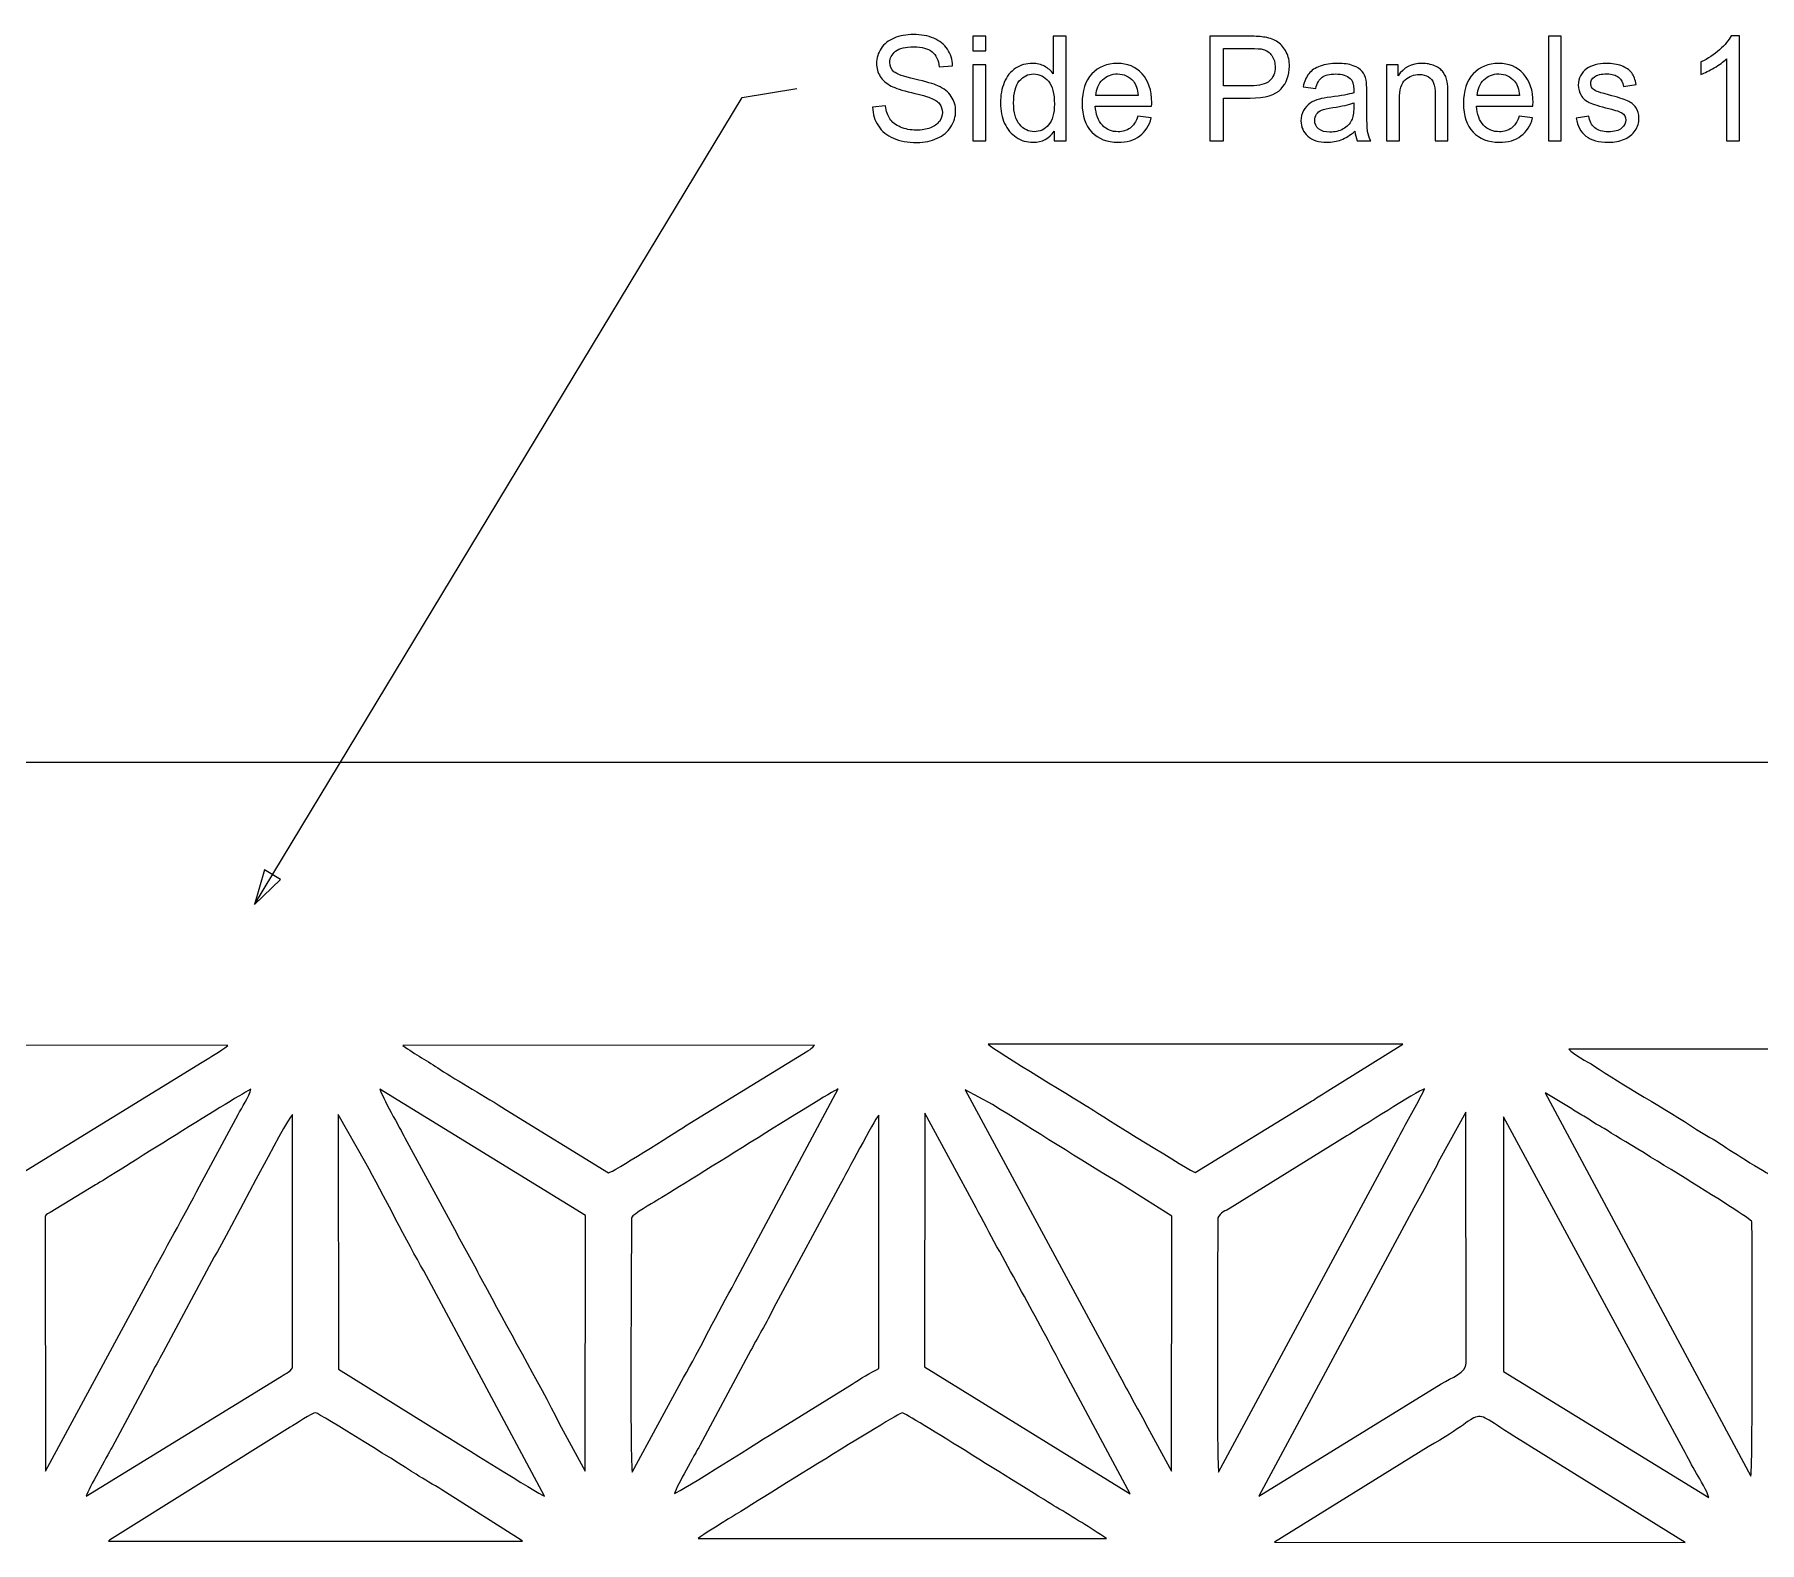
# Model space of a CAD drawing. Header units: inches. Extents: x -60.4 to -14.9, y -20.3 to 14.1.
# Drawn here: x -24.75 to -22.779, y 9.872 to 11.595 of the extents above; entities that cross this region are included whole.
import ezdxf

# ---------------------------------------------------------------- set-up
doc = ezdxf.new("R2010")
doc.units = ezdxf.units.IN
doc.header["$MEASUREMENT"] = 0
doc.layers.add('Master Desktop', color=7, linetype='Continuous', plot=False)

msp = doc.modelspace()

# ---------------------------------------------------------------- linework, layer by layer
at = {"layer": 'Master Desktop', "color": 155}
for points, knots in [([(-23.7923, 11.5123), (-23.7923, 11.5123), (-23.7774, 11.5137), (-23.7774, 11.5137), (-23.7774, 11.5137), (-23.7767, 11.5077), (-23.7751, 11.5027), (-23.7725, 11.4989), (-23.7725, 11.4989), (-23.7699, 11.495), (-23.7659, 11.4919), (-23.7605, 11.4895), (-23.7605, 11.4895), (-23.7551, 11.4872), (-23.749, 11.486), (-23.7422, 11.486), (-23.7422, 11.486), (-23.7362, 11.486), (-23.7309, 11.4869), (-23.7263, 11.4887), (-23.7263, 11.4887), (-23.7217, 11.4905), (-23.7182, 11.493), (-23.716, 11.4961), (-23.716, 11.4961), (-23.7137, 11.4992), (-23.7126, 11.5027), (-23.7126, 11.5063), (-23.7126, 11.5063), (-23.7126, 11.51), (-23.7137, 11.5133), (-23.7159, 11.5161), (-23.7159, 11.5161), (-23.718, 11.5189), (-23.7216, 11.5212), (-23.7266, 11.5231), (-23.7266, 11.5231), (-23.7298, 11.5244), (-23.7369, 11.5263), (-23.7479, 11.5289), (-23.7479, 11.5289), (-23.7588, 11.5316), (-23.7665, 11.534), (-23.7709, 11.5364), (-23.7709, 11.5364), (-23.7766, 11.5394), (-23.7808, 11.5431), (-23.7836, 11.5475), (-23.7836, 11.5475), (-23.7864, 11.5519), (-23.7878, 11.5569), (-23.7878, 11.5624), (-23.7878, 11.5624), (-23.7878, 11.5684), (-23.786, 11.5741), (-23.7826, 11.5793), (-23.7826, 11.5793), (-23.7792, 11.5845), (-23.7742, 11.5885), (-23.7677, 11.5912), (-23.7677, 11.5912), (-23.7611, 11.594), (-23.7538, 11.5953), (-23.7458, 11.5953), (-23.7458, 11.5953), (-23.7369, 11.5953), (-23.7291, 11.5939), (-23.7224, 11.591), (-23.7224, 11.591), (-23.7156, 11.5882), (-23.7104, 11.584), (-23.7068, 11.5785), (-23.7068, 11.5785), (-23.7032, 11.5729), (-23.7012, 11.5667), (-23.7009, 11.5597), (-23.7009, 11.5597), (-23.7009, 11.5597), (-23.7161, 11.5585), (-23.7161, 11.5585), (-23.7161, 11.5585), (-23.7169, 11.566), (-23.7197, 11.5717), (-23.7244, 11.5755), (-23.7244, 11.5755), (-23.729, 11.5794), (-23.736, 11.5813), (-23.7452, 11.5813), (-23.7452, 11.5813), (-23.7547, 11.5813), (-23.7617, 11.5796), (-23.766, 11.5761), (-23.766, 11.5761), (-23.7704, 11.5726), (-23.7726, 11.5684), (-23.7726, 11.5634), (-23.7726, 11.5634), (-23.7726, 11.5591), (-23.771, 11.5556), (-23.768, 11.5528), (-23.768, 11.5528), (-23.7649, 11.5501), (-23.757, 11.5472), (-23.7442, 11.5443), (-23.7442, 11.5443), (-23.7313, 11.5414), (-23.7225, 11.5389), (-23.7177, 11.5367), (-23.7177, 11.5367), (-23.7108, 11.5335), (-23.7057, 11.5295), (-23.7024, 11.5246), (-23.7024, 11.5246), (-23.6991, 11.5197), (-23.6974, 11.514), (-23.6974, 11.5077), (-23.6974, 11.5077), (-23.6974, 11.5013), (-23.6992, 11.4954), (-23.7029, 11.4897), (-23.7029, 11.4897), (-23.7065, 11.4841), (-23.7117, 11.4798), (-23.7185, 11.4767), (-23.7185, 11.4767), (-23.7253, 11.4735), (-23.733, 11.472), (-23.7415, 11.472), (-23.7415, 11.472), (-23.7523, 11.472), (-23.7613, 11.4736), (-23.7686, 11.4767), (-23.7686, 11.4767), (-23.7759, 11.4799), (-23.7816, 11.4846), (-23.7857, 11.4909), (-23.7857, 11.4909), (-23.7899, 11.4972), (-23.792, 11.5044), (-23.7923, 11.5123)], [0, 0, 0, 0, 0.027778, 0.027778, 0.027778, 0.027778, 0.055556, 0.055556, 0.055556, 0.055556, 0.083333, 0.083333, 0.083333, 0.083333, 0.111111, 0.111111, 0.111111, 0.111111, 0.138889, 0.138889, 0.138889, 0.138889, 0.166667, 0.166667, 0.166667, 0.166667, 0.194444, 0.194444, 0.194444, 0.194444, 0.222222, 0.222222, 0.222222, 0.222222, 0.25, 0.25, 0.25, 0.25, 0.277778, 0.277778, 0.277778, 0.277778, 0.305556, 0.305556, 0.305556, 0.305556, 0.333333, 0.333333, 0.333333, 0.333333, 0.361111, 0.361111, 0.361111, 0.361111, 0.388889, 0.388889, 0.388889, 0.388889, 0.416667, 0.416667, 0.416667, 0.416667, 0.444444, 0.444444, 0.444444, 0.444444, 0.472222, 0.472222, 0.472222, 0.472222, 0.5, 0.5, 0.5, 0.5, 0.527778, 0.527778, 0.527778, 0.527778, 0.555556, 0.555556, 0.555556, 0.555556, 0.583333, 0.583333, 0.583333, 0.583333, 0.611111, 0.611111, 0.611111, 0.611111, 0.638889, 0.638889, 0.638889, 0.638889, 0.666667, 0.666667, 0.666667, 0.666667, 0.694444, 0.694444, 0.694444, 0.694444, 0.722222, 0.722222, 0.722222, 0.722222, 0.75, 0.75, 0.75, 0.75, 0.777778, 0.777778, 0.777778, 0.777778, 0.805556, 0.805556, 0.805556, 0.805556, 0.833333, 0.833333, 0.833333, 0.833333, 0.861111, 0.861111, 0.861111, 0.861111, 0.888889, 0.888889, 0.888889, 0.888889, 0.916667, 0.916667, 0.916667, 0.916667, 0.944444, 0.944444, 0.944444, 0.944444, 1, 1, 1, 1]), ([(-23.6778, 11.5767), (-23.6778, 11.5767), (-23.6778, 11.5933), (-23.6778, 11.5933), (-23.6778, 11.5933), (-23.6778, 11.5933), (-23.6631, 11.5933), (-23.6631, 11.5933), (-23.6631, 11.5933), (-23.6631, 11.5933), (-23.6631, 11.5767), (-23.6631, 11.5767), (-23.6631, 11.5767), (-23.6631, 11.5767), (-23.6778, 11.5767), (-23.6778, 11.5767)], [0, 0, 0, 0, 0.2, 0.2, 0.2, 0.2, 0.4, 0.4, 0.4, 0.4, 0.6, 0.6, 0.6, 0.6, 1, 1, 1, 1]), ([(-23.5849, 11.474), (-23.5849, 11.474), (-23.5849, 11.485), (-23.5849, 11.485), (-23.5849, 11.485), (-23.5904, 11.4764), (-23.5984, 11.4722), (-23.6091, 11.4722), (-23.6091, 11.4722), (-23.616, 11.4722), (-23.6223, 11.474), (-23.6281, 11.4779), (-23.6281, 11.4779), (-23.6338, 11.4816), (-23.6383, 11.4869), (-23.6415, 11.4937), (-23.6415, 11.4937), (-23.6447, 11.5005), (-23.6462, 11.5083), (-23.6462, 11.5172), (-23.6462, 11.5172), (-23.6462, 11.5258), (-23.6448, 11.5336), (-23.6419, 11.5406), (-23.6419, 11.5406), (-23.6391, 11.5476), (-23.6347, 11.553), (-23.629, 11.5567), (-23.629, 11.5567), (-23.6233, 11.5605), (-23.6168, 11.5623), (-23.6097, 11.5623), (-23.6097, 11.5623), (-23.6045, 11.5623), (-23.5999, 11.5612), (-23.5958, 11.559), (-23.5958, 11.559), (-23.5918, 11.5568), (-23.5885, 11.5539), (-23.5859, 11.5504), (-23.5859, 11.5504), (-23.5859, 11.5504), (-23.5859, 11.5933), (-23.5859, 11.5933), (-23.5859, 11.5933), (-23.5859, 11.5933), (-23.5712, 11.5933), (-23.5712, 11.5933), (-23.5712, 11.5933), (-23.5712, 11.5933), (-23.5712, 11.474), (-23.5712, 11.474), (-23.5712, 11.474), (-23.5712, 11.474), (-23.5849, 11.474), (-23.5849, 11.474)], [0, 0, 0, 0, 0.066667, 0.066667, 0.066667, 0.066667, 0.133333, 0.133333, 0.133333, 0.133333, 0.2, 0.2, 0.2, 0.2, 0.266667, 0.266667, 0.266667, 0.266667, 0.333333, 0.333333, 0.333333, 0.333333, 0.4, 0.4, 0.4, 0.4, 0.466667, 0.466667, 0.466667, 0.466667, 0.533333, 0.533333, 0.533333, 0.533333, 0.6, 0.6, 0.6, 0.6, 0.666667, 0.666667, 0.666667, 0.666667, 0.733333, 0.733333, 0.733333, 0.733333, 0.8, 0.8, 0.8, 0.8, 0.866667, 0.866667, 0.866667, 0.866667, 1, 1, 1, 1]), ([(-23.4072, 11.474), (-23.4072, 11.474), (-23.4072, 11.5933), (-23.4072, 11.5933), (-23.4072, 11.5933), (-23.4072, 11.5933), (-23.3622, 11.5933), (-23.3622, 11.5933), (-23.3622, 11.5933), (-23.3542, 11.5933), (-23.3482, 11.5929), (-23.344, 11.5922), (-23.344, 11.5922), (-23.3381, 11.5912), (-23.3332, 11.5893), (-23.3292, 11.5866), (-23.3292, 11.5866), (-23.3253, 11.5839), (-23.3221, 11.58), (-23.3197, 11.5751), (-23.3197, 11.5751), (-23.3172, 11.5702), (-23.3161, 11.5648), (-23.3161, 11.5589), (-23.3161, 11.5589), (-23.3161, 11.5488), (-23.3193, 11.5402), (-23.3257, 11.5332), (-23.3257, 11.5332), (-23.3322, 11.5262), (-23.3439, 11.5227), (-23.3608, 11.5227), (-23.3608, 11.5227), (-23.3608, 11.5227), (-23.3914, 11.5227), (-23.3914, 11.5227), (-23.3914, 11.5227), (-23.3914, 11.5227), (-23.3914, 11.474), (-23.3914, 11.474), (-23.3914, 11.474), (-23.3914, 11.474), (-23.4072, 11.474), (-23.4072, 11.474)], [0, 0, 0, 0, 0.083333, 0.083333, 0.083333, 0.083333, 0.166667, 0.166667, 0.166667, 0.166667, 0.25, 0.25, 0.25, 0.25, 0.333333, 0.333333, 0.333333, 0.333333, 0.416667, 0.416667, 0.416667, 0.416667, 0.5, 0.5, 0.5, 0.5, 0.583333, 0.583333, 0.583333, 0.583333, 0.666667, 0.666667, 0.666667, 0.666667, 0.75, 0.75, 0.75, 0.75, 0.833333, 0.833333, 0.833333, 0.833333, 1, 1, 1, 1]), ([(-23.0201, 11.474), (-23.0201, 11.474), (-23.0201, 11.5933), (-23.0201, 11.5933), (-23.0201, 11.5933), (-23.0201, 11.5933), (-23.0055, 11.5933), (-23.0055, 11.5933), (-23.0055, 11.5933), (-23.0055, 11.5933), (-23.0055, 11.474), (-23.0055, 11.474), (-23.0055, 11.474), (-23.0055, 11.474), (-23.0201, 11.474), (-23.0201, 11.474)], [0, 0, 0, 0, 0.2, 0.2, 0.2, 0.2, 0.4, 0.4, 0.4, 0.4, 0.6, 0.6, 0.6, 0.6, 1, 1, 1, 1]), ([(-22.8021, 11.474), (-22.8021, 11.474), (-22.8168, 11.474), (-22.8168, 11.474), (-22.8168, 11.474), (-22.8168, 11.474), (-22.8168, 11.5674), (-22.8168, 11.5674), (-22.8168, 11.5674), (-22.8203, 11.564), (-22.825, 11.5606), (-22.8307, 11.5573), (-22.8307, 11.5573), (-22.8364, 11.5539), (-22.8416, 11.5514), (-22.8461, 11.5497), (-22.8461, 11.5497), (-22.8461, 11.5497), (-22.8461, 11.5639), (-22.8461, 11.5639), (-22.8461, 11.5639), (-22.8379, 11.5677), (-22.8308, 11.5724), (-22.8246, 11.5779), (-22.8246, 11.5779), (-22.8185, 11.5834), (-22.8141, 11.5887), (-22.8116, 11.5938), (-22.8116, 11.5938), (-22.8116, 11.5938), (-22.8021, 11.5938), (-22.8021, 11.5938), (-22.8021, 11.5938), (-22.8021, 11.5938), (-22.8021, 11.474), (-22.8021, 11.474)], [0, 0, 0, 0, 0.1, 0.1, 0.1, 0.1, 0.2, 0.2, 0.2, 0.2, 0.3, 0.3, 0.3, 0.3, 0.4, 0.4, 0.4, 0.4, 0.5, 0.5, 0.5, 0.5, 0.6, 0.6, 0.6, 0.6, 0.7, 0.7, 0.7, 0.7, 0.8, 0.8, 0.8, 0.8, 1, 1, 1, 1]), ([(-23.3914, 11.5367), (-23.3914, 11.5367), (-23.3606, 11.5367), (-23.3606, 11.5367), (-23.3606, 11.5367), (-23.3503, 11.5367), (-23.3431, 11.5385), (-23.3388, 11.5424), (-23.3388, 11.5424), (-23.3345, 11.5462), (-23.3324, 11.5515), (-23.3324, 11.5584), (-23.3324, 11.5584), (-23.3324, 11.5634), (-23.3336, 11.5677), (-23.3362, 11.5712), (-23.3362, 11.5712), (-23.3387, 11.5748), (-23.342, 11.5771), (-23.3461, 11.5783), (-23.3461, 11.5783), (-23.3488, 11.579), (-23.3537, 11.5793), (-23.3609, 11.5793), (-23.3609, 11.5793), (-23.3609, 11.5793), (-23.3914, 11.5793), (-23.3914, 11.5793), (-23.3914, 11.5793), (-23.3914, 11.5793), (-23.3914, 11.5367), (-23.3914, 11.5367)], [0, 0, 0, 0, 0.111111, 0.111111, 0.111111, 0.111111, 0.222222, 0.222222, 0.222222, 0.222222, 0.333333, 0.333333, 0.333333, 0.333333, 0.444444, 0.444444, 0.444444, 0.444444, 0.555556, 0.555556, 0.555556, 0.555556, 0.666667, 0.666667, 0.666667, 0.666667, 0.777778, 0.777778, 0.777778, 0.777778, 1, 1, 1, 1]), ([(-23.6778, 11.474), (-23.6778, 11.474), (-23.6778, 11.5605), (-23.6778, 11.5605), (-23.6778, 11.5605), (-23.6778, 11.5605), (-23.6631, 11.5605), (-23.6631, 11.5605), (-23.6631, 11.5605), (-23.6631, 11.5605), (-23.6631, 11.474), (-23.6631, 11.474), (-23.6631, 11.474), (-23.6631, 11.474), (-23.6778, 11.474), (-23.6778, 11.474)], [0, 0, 0, 0, 0.2, 0.2, 0.2, 0.2, 0.4, 0.4, 0.4, 0.4, 0.6, 0.6, 0.6, 0.6, 1, 1, 1, 1]), ([(-23.6312, 11.5171), (-23.6312, 11.5061), (-23.6289, 11.4978), (-23.6242, 11.4924), (-23.6242, 11.4924), (-23.6196, 11.4869), (-23.614, 11.4842), (-23.6077, 11.4842), (-23.6077, 11.4842), (-23.6012, 11.4842), (-23.5958, 11.4868), (-23.5913, 11.492), (-23.5913, 11.492), (-23.5868, 11.4972), (-23.5846, 11.5052), (-23.5846, 11.5159), (-23.5846, 11.5159), (-23.5846, 11.5277), (-23.5869, 11.5364), (-23.5914, 11.5419), (-23.5914, 11.5419), (-23.596, 11.5474), (-23.6016, 11.5502), (-23.6083, 11.5502), (-23.6083, 11.5502), (-23.6149, 11.5502), (-23.6203, 11.5475), (-23.6247, 11.5422), (-23.6247, 11.5422), (-23.6291, 11.5369), (-23.6312, 11.5285), (-23.6312, 11.5171)], [0, 0, 0, 0, 0.111111, 0.111111, 0.111111, 0.111111, 0.222222, 0.222222, 0.222222, 0.222222, 0.333333, 0.333333, 0.333333, 0.333333, 0.444444, 0.444444, 0.444444, 0.444444, 0.555556, 0.555556, 0.555556, 0.555556, 0.666667, 0.666667, 0.666667, 0.666667, 0.777778, 0.777778, 0.777778, 0.777778, 1, 1, 1, 1]), ([(-23.4891, 11.502), (-23.4891, 11.502), (-23.4739, 11.5), (-23.4739, 11.5), (-23.4739, 11.5), (-23.4762, 11.4912), (-23.4807, 11.4843), (-23.4871, 11.4795), (-23.4871, 11.4795), (-23.4936, 11.4746), (-23.5018, 11.4722), (-23.5118, 11.4722), (-23.5118, 11.4722), (-23.5244, 11.4722), (-23.5344, 11.476), (-23.5418, 11.4838), (-23.5418, 11.4838), (-23.5492, 11.4916), (-23.5529, 11.5025), (-23.5529, 11.5165), (-23.5529, 11.5165), (-23.5529, 11.531), (-23.5492, 11.5423), (-23.5417, 11.5503), (-23.5417, 11.5503), (-23.5342, 11.5583), (-23.5245, 11.5623), (-23.5126, 11.5623), (-23.5126, 11.5623), (-23.5011, 11.5623), (-23.4917, 11.5584), (-23.4844, 11.5505), (-23.4844, 11.5505), (-23.4771, 11.5427), (-23.4734, 11.5316), (-23.4734, 11.5174), (-23.4734, 11.5174), (-23.4734, 11.5165), (-23.4734, 11.5152), (-23.4735, 11.5135), (-23.4735, 11.5135), (-23.4735, 11.5135), (-23.5379, 11.5135), (-23.5379, 11.5135), (-23.5379, 11.5135), (-23.5373, 11.504), (-23.5347, 11.4967), (-23.5298, 11.4917), (-23.5298, 11.4917), (-23.525, 11.4867), (-23.519, 11.4842), (-23.5118, 11.4842), (-23.5118, 11.4842), (-23.5064, 11.4842), (-23.5019, 11.4856), (-23.4981, 11.4884), (-23.4981, 11.4884), (-23.4943, 11.4912), (-23.4913, 11.4958), (-23.4891, 11.502)], [0, 0, 0, 0, 0.0625, 0.0625, 0.0625, 0.0625, 0.125, 0.125, 0.125, 0.125, 0.1875, 0.1875, 0.1875, 0.1875, 0.25, 0.25, 0.25, 0.25, 0.3125, 0.3125, 0.3125, 0.3125, 0.375, 0.375, 0.375, 0.375, 0.4375, 0.4375, 0.4375, 0.4375, 0.5, 0.5, 0.5, 0.5, 0.5625, 0.5625, 0.5625, 0.5625, 0.625, 0.625, 0.625, 0.625, 0.6875, 0.6875, 0.6875, 0.6875, 0.75, 0.75, 0.75, 0.75, 0.8125, 0.8125, 0.8125, 0.8125, 0.875, 0.875, 0.875, 0.875, 1, 1, 1, 1]), ([(-23.5371, 11.5255), (-23.5371, 11.5255), (-23.4889, 11.5255), (-23.4889, 11.5255), (-23.4889, 11.5255), (-23.4895, 11.5328), (-23.4914, 11.5382), (-23.4944, 11.5419), (-23.4944, 11.5419), (-23.4991, 11.5475), (-23.5051, 11.5503), (-23.5125, 11.5503), (-23.5125, 11.5503), (-23.5192, 11.5503), (-23.5249, 11.5481), (-23.5295, 11.5436), (-23.5295, 11.5436), (-23.534, 11.5391), (-23.5366, 11.533), (-23.5371, 11.5255)], [0, 0, 0, 0, 0.166667, 0.166667, 0.166667, 0.166667, 0.333333, 0.333333, 0.333333, 0.333333, 0.5, 0.5, 0.5, 0.5, 0.666667, 0.666667, 0.666667, 0.666667, 1, 1, 1, 1]), ([(-23.2414, 11.4848), (-23.2468, 11.4802), (-23.2521, 11.4769), (-23.2571, 11.475), (-23.2571, 11.475), (-23.2621, 11.4731), (-23.2675, 11.4722), (-23.2733, 11.4722), (-23.2733, 11.4722), (-23.2828, 11.4722), (-23.2901, 11.4745), (-23.2952, 11.4791), (-23.2952, 11.4791), (-23.3003, 11.4837), (-23.3029, 11.4896), (-23.3029, 11.4968), (-23.3029, 11.4968), (-23.3029, 11.501), (-23.3019, 11.5049), (-23.3, 11.5084), (-23.3, 11.5084), (-23.2981, 11.5119), (-23.2955, 11.5147), (-23.2924, 11.5168), (-23.2924, 11.5168), (-23.2893, 11.5189), (-23.2858, 11.5205), (-23.2819, 11.5216), (-23.2819, 11.5216), (-23.279, 11.5224), (-23.2746, 11.5231), (-23.2688, 11.5238), (-23.2688, 11.5238), (-23.257, 11.5252), (-23.2482, 11.5269), (-23.2426, 11.5288), (-23.2426, 11.5288), (-23.2426, 11.5308), (-23.2426, 11.5321), (-23.2426, 11.5326), (-23.2426, 11.5326), (-23.2426, 11.5386), (-23.2439, 11.5428), (-23.2467, 11.5452), (-23.2467, 11.5452), (-23.2505, 11.5485), (-23.2561, 11.5502), (-23.2634, 11.5502), (-23.2634, 11.5502), (-23.2704, 11.5502), (-23.2755, 11.5489), (-23.2787, 11.5465), (-23.2787, 11.5465), (-23.2821, 11.5441), (-23.2845, 11.5398), (-23.2861, 11.5337), (-23.2861, 11.5337), (-23.2861, 11.5337), (-23.3004, 11.5357), (-23.3004, 11.5357), (-23.3004, 11.5357), (-23.2991, 11.5418), (-23.2969, 11.5468), (-23.2939, 11.5505), (-23.2939, 11.5505), (-23.2909, 11.5543), (-23.2866, 11.5572), (-23.2809, 11.5593), (-23.2809, 11.5593), (-23.2753, 11.5613), (-23.2687, 11.5623), (-23.2613, 11.5623), (-23.2613, 11.5623), (-23.2539, 11.5623), (-23.2479, 11.5615), (-23.2432, 11.5597), (-23.2432, 11.5597), (-23.2386, 11.558), (-23.2352, 11.5558), (-23.233, 11.5532), (-23.233, 11.5532), (-23.2309, 11.5505), (-23.2293, 11.5472), (-23.2284, 11.5432), (-23.2284, 11.5432), (-23.228, 11.5407), (-23.2277, 11.5362), (-23.2277, 11.5297), (-23.2277, 11.5297), (-23.2277, 11.5297), (-23.2277, 11.5102), (-23.2277, 11.5102), (-23.2277, 11.5102), (-23.2277, 11.4967), (-23.2274, 11.4881), (-23.2268, 11.4844), (-23.2268, 11.4844), (-23.2262, 11.4808), (-23.225, 11.4773), (-23.2232, 11.474), (-23.2232, 11.474), (-23.2232, 11.474), (-23.2386, 11.474), (-23.2386, 11.474), (-23.2386, 11.474), (-23.24, 11.4771), (-23.241, 11.4807), (-23.2414, 11.4848)], [0, 0, 0, 0, 0.035714, 0.035714, 0.035714, 0.035714, 0.071429, 0.071429, 0.071429, 0.071429, 0.107143, 0.107143, 0.107143, 0.107143, 0.142857, 0.142857, 0.142857, 0.142857, 0.178571, 0.178571, 0.178571, 0.178571, 0.214286, 0.214286, 0.214286, 0.214286, 0.25, 0.25, 0.25, 0.25, 0.285714, 0.285714, 0.285714, 0.285714, 0.321429, 0.321429, 0.321429, 0.321429, 0.357143, 0.357143, 0.357143, 0.357143, 0.392857, 0.392857, 0.392857, 0.392857, 0.428571, 0.428571, 0.428571, 0.428571, 0.464286, 0.464286, 0.464286, 0.464286, 0.5, 0.5, 0.5, 0.5, 0.535714, 0.535714, 0.535714, 0.535714, 0.571429, 0.571429, 0.571429, 0.571429, 0.607143, 0.607143, 0.607143, 0.607143, 0.642857, 0.642857, 0.642857, 0.642857, 0.678571, 0.678571, 0.678571, 0.678571, 0.714286, 0.714286, 0.714286, 0.714286, 0.75, 0.75, 0.75, 0.75, 0.785714, 0.785714, 0.785714, 0.785714, 0.821429, 0.821429, 0.821429, 0.821429, 0.857143, 0.857143, 0.857143, 0.857143, 0.892857, 0.892857, 0.892857, 0.892857, 0.928571, 0.928571, 0.928571, 0.928571, 1, 1, 1, 1]), ([(-23.2052, 11.474), (-23.2052, 11.474), (-23.2052, 11.5605), (-23.2052, 11.5605), (-23.2052, 11.5605), (-23.2052, 11.5605), (-23.192, 11.5605), (-23.192, 11.5605), (-23.192, 11.5605), (-23.192, 11.5605), (-23.192, 11.5482), (-23.192, 11.5482), (-23.192, 11.5482), (-23.1857, 11.5576), (-23.1765, 11.5623), (-23.1646, 11.5623), (-23.1646, 11.5623), (-23.1593, 11.5623), (-23.1546, 11.5614), (-23.1502, 11.5595), (-23.1502, 11.5595), (-23.1458, 11.5577), (-23.1426, 11.5552), (-23.1404, 11.5522), (-23.1404, 11.5522), (-23.1382, 11.5491), (-23.1367, 11.5455), (-23.1358, 11.5414), (-23.1358, 11.5414), (-23.1353, 11.5386), (-23.135, 11.5339), (-23.135, 11.5271), (-23.135, 11.5271), (-23.135, 11.5271), (-23.135, 11.474), (-23.135, 11.474), (-23.135, 11.474), (-23.135, 11.474), (-23.1497, 11.474), (-23.1497, 11.474), (-23.1497, 11.474), (-23.1497, 11.474), (-23.1497, 11.5265), (-23.1497, 11.5265), (-23.1497, 11.5265), (-23.1497, 11.5325), (-23.1502, 11.537), (-23.1514, 11.5399), (-23.1514, 11.5399), (-23.1525, 11.5429), (-23.1546, 11.5452), (-23.1574, 11.547), (-23.1574, 11.547), (-23.1603, 11.5488), (-23.1637, 11.5497), (-23.1676, 11.5497), (-23.1676, 11.5497), (-23.1739, 11.5497), (-23.1792, 11.5477), (-23.1837, 11.5437), (-23.1837, 11.5437), (-23.1883, 11.5398), (-23.1905, 11.5322), (-23.1905, 11.5212), (-23.1905, 11.5212), (-23.1905, 11.5212), (-23.1905, 11.474), (-23.1905, 11.474), (-23.1905, 11.474), (-23.1905, 11.474), (-23.2052, 11.474), (-23.2052, 11.474)], [0, 0, 0, 0, 0.052632, 0.052632, 0.052632, 0.052632, 0.105263, 0.105263, 0.105263, 0.105263, 0.157895, 0.157895, 0.157895, 0.157895, 0.210526, 0.210526, 0.210526, 0.210526, 0.263158, 0.263158, 0.263158, 0.263158, 0.315789, 0.315789, 0.315789, 0.315789, 0.368421, 0.368421, 0.368421, 0.368421, 0.421053, 0.421053, 0.421053, 0.421053, 0.473684, 0.473684, 0.473684, 0.473684, 0.526316, 0.526316, 0.526316, 0.526316, 0.578947, 0.578947, 0.578947, 0.578947, 0.631579, 0.631579, 0.631579, 0.631579, 0.684211, 0.684211, 0.684211, 0.684211, 0.736842, 0.736842, 0.736842, 0.736842, 0.789474, 0.789474, 0.789474, 0.789474, 0.842105, 0.842105, 0.842105, 0.842105, 0.894737, 0.894737, 0.894737, 0.894737, 1, 1, 1, 1]), ([(-23.0535, 11.502), (-23.0535, 11.502), (-23.0383, 11.5), (-23.0383, 11.5), (-23.0383, 11.5), (-23.0407, 11.4912), (-23.0451, 11.4843), (-23.0516, 11.4795), (-23.0516, 11.4795), (-23.058, 11.4746), (-23.0662, 11.4722), (-23.0763, 11.4722), (-23.0763, 11.4722), (-23.0889, 11.4722), (-23.0989, 11.476), (-23.1063, 11.4838), (-23.1063, 11.4838), (-23.1136, 11.4916), (-23.1173, 11.5025), (-23.1173, 11.5165), (-23.1173, 11.5165), (-23.1173, 11.531), (-23.1136, 11.5423), (-23.1061, 11.5503), (-23.1061, 11.5503), (-23.0987, 11.5583), (-23.089, 11.5623), (-23.0771, 11.5623), (-23.0771, 11.5623), (-23.0655, 11.5623), (-23.0561, 11.5584), (-23.0488, 11.5505), (-23.0488, 11.5505), (-23.0415, 11.5427), (-23.0378, 11.5316), (-23.0378, 11.5174), (-23.0378, 11.5174), (-23.0378, 11.5165), (-23.0379, 11.5152), (-23.0379, 11.5135), (-23.0379, 11.5135), (-23.0379, 11.5135), (-23.1023, 11.5135), (-23.1023, 11.5135), (-23.1023, 11.5135), (-23.1018, 11.504), (-23.0991, 11.4967), (-23.0943, 11.4917), (-23.0943, 11.4917), (-23.0895, 11.4867), (-23.0834, 11.4842), (-23.0763, 11.4842), (-23.0763, 11.4842), (-23.0709, 11.4842), (-23.0663, 11.4856), (-23.0625, 11.4884), (-23.0625, 11.4884), (-23.0587, 11.4912), (-23.0557, 11.4958), (-23.0535, 11.502)], [0, 0, 0, 0, 0.0625, 0.0625, 0.0625, 0.0625, 0.125, 0.125, 0.125, 0.125, 0.1875, 0.1875, 0.1875, 0.1875, 0.25, 0.25, 0.25, 0.25, 0.3125, 0.3125, 0.3125, 0.3125, 0.375, 0.375, 0.375, 0.375, 0.4375, 0.4375, 0.4375, 0.4375, 0.5, 0.5, 0.5, 0.5, 0.5625, 0.5625, 0.5625, 0.5625, 0.625, 0.625, 0.625, 0.625, 0.6875, 0.6875, 0.6875, 0.6875, 0.75, 0.75, 0.75, 0.75, 0.8125, 0.8125, 0.8125, 0.8125, 0.875, 0.875, 0.875, 0.875, 1, 1, 1, 1]), ([(-23.1015, 11.5255), (-23.1015, 11.5255), (-23.0533, 11.5255), (-23.0533, 11.5255), (-23.0533, 11.5255), (-23.054, 11.5328), (-23.0558, 11.5382), (-23.0589, 11.5419), (-23.0589, 11.5419), (-23.0635, 11.5475), (-23.0696, 11.5503), (-23.077, 11.5503), (-23.077, 11.5503), (-23.0837, 11.5503), (-23.0893, 11.5481), (-23.0939, 11.5436), (-23.0939, 11.5436), (-23.0985, 11.5391), (-23.101, 11.533), (-23.1015, 11.5255)], [0, 0, 0, 0, 0.166667, 0.166667, 0.166667, 0.166667, 0.333333, 0.333333, 0.333333, 0.333333, 0.5, 0.5, 0.5, 0.5, 0.666667, 0.666667, 0.666667, 0.666667, 1, 1, 1, 1]), ([(-22.9886, 11.4998), (-22.9886, 11.4998), (-22.9741, 11.5022), (-22.9741, 11.5022), (-22.9741, 11.5022), (-22.9733, 11.4964), (-22.971, 11.4919), (-22.9673, 11.4888), (-22.9673, 11.4888), (-22.9636, 11.4857), (-22.9584, 11.4842), (-22.9517, 11.4842), (-22.9517, 11.4842), (-22.9449, 11.4842), (-22.9399, 11.4855), (-22.9367, 11.4883), (-22.9367, 11.4883), (-22.9334, 11.491), (-22.9318, 11.4942), (-22.9318, 11.4979), (-22.9318, 11.4979), (-22.9318, 11.5012), (-22.9333, 11.5038), (-22.9362, 11.5057), (-22.9362, 11.5057), (-22.9382, 11.507), (-22.9432, 11.5087), (-22.9512, 11.5107), (-22.9512, 11.5107), (-22.9619, 11.5134), (-22.9693, 11.5157), (-22.9735, 11.5177), (-22.9735, 11.5177), (-22.9776, 11.5197), (-22.9808, 11.5224), (-22.9829, 11.5259), (-22.9829, 11.5259), (-22.985, 11.5294), (-22.9861, 11.5332), (-22.9861, 11.5375), (-22.9861, 11.5375), (-22.9861, 11.5413), (-22.9852, 11.5449), (-22.9835, 11.5482), (-22.9835, 11.5482), (-22.9817, 11.5514), (-22.9793, 11.5542), (-22.9763, 11.5563), (-22.9763, 11.5563), (-22.974, 11.558), (-22.9709, 11.5594), (-22.967, 11.5606), (-22.967, 11.5606), (-22.963, 11.5617), (-22.9588, 11.5623), (-22.9543, 11.5623), (-22.9543, 11.5623), (-22.9476, 11.5623), (-22.9416, 11.5614), (-22.9365, 11.5594), (-22.9365, 11.5594), (-22.9314, 11.5574), (-22.9276, 11.5548), (-22.9251, 11.5514), (-22.9251, 11.5514), (-22.9227, 11.5481), (-22.921, 11.5436), (-22.9201, 11.538), (-22.9201, 11.538), (-22.9201, 11.538), (-22.9344, 11.536), (-22.9344, 11.536), (-22.9344, 11.536), (-22.9351, 11.5405), (-22.937, 11.544), (-22.9401, 11.5465), (-22.9401, 11.5465), (-22.9432, 11.5491), (-22.9476, 11.5503), (-22.9533, 11.5503), (-22.9533, 11.5503), (-22.96, 11.5503), (-22.9648, 11.5492), (-22.9676, 11.547), (-22.9676, 11.547), (-22.9705, 11.5448), (-22.9719, 11.5422), (-22.9719, 11.5392), (-22.9719, 11.5392), (-22.9719, 11.5373), (-22.9714, 11.5356), (-22.9702, 11.534), (-22.9702, 11.534), (-22.969, 11.5325), (-22.9671, 11.5312), (-22.9646, 11.5302), (-22.9646, 11.5302), (-22.9631, 11.5296), (-22.9588, 11.5284), (-22.9516, 11.5264), (-22.9516, 11.5264), (-22.9413, 11.5237), (-22.9341, 11.5214), (-22.93, 11.5196), (-22.93, 11.5196), (-22.9259, 11.5179), (-22.9226, 11.5153), (-22.9203, 11.512), (-22.9203, 11.512), (-22.9179, 11.5086), (-22.9168, 11.5044), (-22.9168, 11.4994), (-22.9168, 11.4994), (-22.9168, 11.4946), (-22.9182, 11.49), (-22.9211, 11.4857), (-22.9211, 11.4857), (-22.9239, 11.4814), (-22.928, 11.478), (-22.9334, 11.4757), (-22.9334, 11.4757), (-22.9388, 11.4733), (-22.9449, 11.4722), (-22.9516, 11.4722), (-22.9516, 11.4722), (-22.9629, 11.4722), (-22.9714, 11.4745), (-22.9773, 11.4791), (-22.9773, 11.4791), (-22.9832, 11.4838), (-22.987, 11.4907), (-22.9886, 11.4998)], [0, 0, 0, 0, 0.029412, 0.029412, 0.029412, 0.029412, 0.058824, 0.058824, 0.058824, 0.058824, 0.088235, 0.088235, 0.088235, 0.088235, 0.117647, 0.117647, 0.117647, 0.117647, 0.147059, 0.147059, 0.147059, 0.147059, 0.176471, 0.176471, 0.176471, 0.176471, 0.205882, 0.205882, 0.205882, 0.205882, 0.235294, 0.235294, 0.235294, 0.235294, 0.264706, 0.264706, 0.264706, 0.264706, 0.294118, 0.294118, 0.294118, 0.294118, 0.323529, 0.323529, 0.323529, 0.323529, 0.352941, 0.352941, 0.352941, 0.352941, 0.382353, 0.382353, 0.382353, 0.382353, 0.411765, 0.411765, 0.411765, 0.411765, 0.441176, 0.441176, 0.441176, 0.441176, 0.470588, 0.470588, 0.470588, 0.470588, 0.5, 0.5, 0.5, 0.5, 0.529412, 0.529412, 0.529412, 0.529412, 0.558824, 0.558824, 0.558824, 0.558824, 0.588235, 0.588235, 0.588235, 0.588235, 0.617647, 0.617647, 0.617647, 0.617647, 0.647059, 0.647059, 0.647059, 0.647059, 0.676471, 0.676471, 0.676471, 0.676471, 0.705882, 0.705882, 0.705882, 0.705882, 0.735294, 0.735294, 0.735294, 0.735294, 0.764706, 0.764706, 0.764706, 0.764706, 0.794118, 0.794118, 0.794118, 0.794118, 0.823529, 0.823529, 0.823529, 0.823529, 0.852941, 0.852941, 0.852941, 0.852941, 0.882353, 0.882353, 0.882353, 0.882353, 0.911765, 0.911765, 0.911765, 0.911765, 0.941176, 0.941176, 0.941176, 0.941176, 1, 1, 1, 1]), ([(-23.2426, 11.5173), (-23.2479, 11.5152), (-23.2559, 11.5133), (-23.2666, 11.5118), (-23.2666, 11.5118), (-23.2726, 11.511), (-23.2769, 11.51), (-23.2794, 11.5089), (-23.2794, 11.5089), (-23.2819, 11.5078), (-23.2838, 11.5062), (-23.2852, 11.5042), (-23.2852, 11.5042), (-23.2865, 11.5021), (-23.2872, 11.4998), (-23.2872, 11.4972), (-23.2872, 11.4972), (-23.2872, 11.4934), (-23.2857, 11.4901), (-23.2828, 11.4875), (-23.2828, 11.4875), (-23.2798, 11.485), (-23.2755, 11.4837), (-23.2698, 11.4837), (-23.2698, 11.4837), (-23.2641, 11.4837), (-23.2591, 11.4849), (-23.2547, 11.4874), (-23.2547, 11.4874), (-23.2503, 11.4898), (-23.2471, 11.4932), (-23.245, 11.4974), (-23.245, 11.4974), (-23.2434, 11.5007), (-23.2426, 11.5056), (-23.2426, 11.512), (-23.2426, 11.512), (-23.2426, 11.512), (-23.2426, 11.5173), (-23.2426, 11.5173)], [0, 0, 0, 0, 0.090909, 0.090909, 0.090909, 0.090909, 0.181818, 0.181818, 0.181818, 0.181818, 0.272727, 0.272727, 0.272727, 0.272727, 0.363636, 0.363636, 0.363636, 0.363636, 0.454545, 0.454545, 0.454545, 0.454545, 0.545455, 0.545455, 0.545455, 0.545455, 0.636364, 0.636364, 0.636364, 0.636364, 0.727273, 0.727273, 0.727273, 0.727273, 0.818182, 0.818182, 0.818182, 0.818182, 1, 1, 1, 1])]:
    msp.add_open_spline(points, degree=3, knots=knots, dxfattribs=at)
at = {"layer": 'Master Desktop', "color": 155, "lineweight": 9}
for points, knots in [([(-24.4985, 10.6014), (-24.4985, 10.6014), (-23.9412, 11.5232), (-23.9412, 11.5232), (-23.9412, 11.5232), (-23.9412, 11.5232), (-23.8787, 11.5337), (-23.8787, 11.5337)], [0, 0, 0, 0, 0.333333, 0.333333, 0.333333, 0.333333, 1, 1, 1, 1]), ([(-24.4686, 10.63), (-24.4686, 10.63), (-24.4985, 10.6014), (-24.4985, 10.6014), (-24.4985, 10.6014), (-24.4985, 10.6014), (-24.4869, 10.6411), (-24.4869, 10.6411), (-24.4869, 10.6411), (-24.4869, 10.6411), (-24.4686, 10.63), (-24.4686, 10.63)], [0, 0, 0, 0, 0.25, 0.25, 0.25, 0.25, 0.5, 0.5, 0.5, 0.5, 1, 1, 1, 1])]:
    msp.add_open_spline(points, degree=3, knots=knots, dxfattribs=at)
at = {"layer": 'Master Desktop', "lineweight": 9}
msp.add_open_spline([(-25.9882, 10.7638), (-25.9882, 10.7638), (-22.5117, 10.7638), (-22.5117, 10.7638)], degree=3, dxfattribs=at)
at = {"layer": 'Master Desktop', "color": 5, "lineweight": 9}
for points, knots in [([(-24.5288, 10.4403), (-24.538, 10.4333), (-24.5483, 10.4272), (-24.5582, 10.4213), (-24.5582, 10.4213), (-24.5582, 10.4213), (-24.7638, 10.2949), (-24.7638, 10.2949), (-24.7638, 10.2949), (-24.7674, 10.2948), (-24.8159, 10.3256), (-24.8229, 10.3304), (-24.8229, 10.3304), (-24.8328, 10.3373), (-24.8434, 10.3423), (-24.853, 10.3487), (-24.853, 10.3487), (-24.8888, 10.3724), (-24.9377, 10.3994), (-24.9707, 10.4218), (-24.9707, 10.4218), (-24.977, 10.426), (-24.9949, 10.4348), (-24.9989, 10.4405), (-24.9989, 10.4405), (-24.9989, 10.4405), (-24.5288, 10.4403), (-24.5288, 10.4403)], [0, 0, 0, 0, 0.125, 0.125, 0.125, 0.125, 0.25, 0.25, 0.25, 0.25, 0.375, 0.375, 0.375, 0.375, 0.5, 0.5, 0.5, 0.5, 0.625, 0.625, 0.625, 0.625, 0.75, 0.75, 0.75, 0.75, 1, 1, 1, 1]), ([(-23.8588, 10.4405), (-23.8613, 10.4369), (-23.8621, 10.4369), (-23.8662, 10.4343), (-23.8662, 10.4343), (-23.8662, 10.4343), (-24.006, 10.3483), (-24.006, 10.3483), (-24.006, 10.3483), (-24.0199, 10.3399), (-24.0898, 10.2948), (-24.0939, 10.2949), (-24.0939, 10.2949), (-24.0939, 10.2949), (-24.2117, 10.367), (-24.2117, 10.367), (-24.2117, 10.367), (-24.2324, 10.381), (-24.2673, 10.4), (-24.2862, 10.4128), (-24.2862, 10.4128), (-24.3009, 10.4228), (-24.3148, 10.4297), (-24.3289, 10.4404), (-24.3289, 10.4404), (-24.3289, 10.4404), (-23.8588, 10.4405), (-23.8588, 10.4405)], [0, 0, 0, 0, 0.125, 0.125, 0.125, 0.125, 0.25, 0.25, 0.25, 0.25, 0.375, 0.375, 0.375, 0.375, 0.5, 0.5, 0.5, 0.5, 0.625, 0.625, 0.625, 0.625, 0.75, 0.75, 0.75, 0.75, 1, 1, 1, 1]), ([(-23.2754, 10.3864), (-23.2815, 10.3829), (-23.2853, 10.38), (-23.2907, 10.3766), (-23.2907, 10.3766), (-23.2907, 10.3766), (-23.4239, 10.2951), (-23.4239, 10.2951), (-23.4239, 10.2951), (-23.4257, 10.2951), (-23.5332, 10.3614), (-23.5426, 10.3678), (-23.5426, 10.3678), (-23.5494, 10.3724), (-23.6541, 10.435), (-23.6601, 10.4418), (-23.6601, 10.4418), (-23.6601, 10.4418), (-23.1867, 10.4418), (-23.1867, 10.4418), (-23.1867, 10.4418), (-23.1867, 10.4418), (-23.2754, 10.3864), (-23.2754, 10.3864)], [0, 0, 0, 0, 0.142857, 0.142857, 0.142857, 0.142857, 0.285714, 0.285714, 0.285714, 0.285714, 0.428571, 0.428571, 0.428571, 0.428571, 0.571429, 0.571429, 0.571429, 0.571429, 0.714286, 0.714286, 0.714286, 0.714286, 1, 1, 1, 1]), ([(-22.5266, 10.4359), (-22.5359, 10.4289), (-22.5462, 10.4227), (-22.5561, 10.4168), (-22.5561, 10.4168), (-22.5561, 10.4168), (-22.7617, 10.2905), (-22.7617, 10.2905), (-22.7617, 10.2905), (-22.7653, 10.2904), (-22.8138, 10.3211), (-22.8207, 10.3259), (-22.8207, 10.3259), (-22.8307, 10.3329), (-22.8413, 10.3379), (-22.8509, 10.3442), (-22.8509, 10.3442), (-22.8867, 10.368), (-22.9356, 10.3949), (-22.9686, 10.4173), (-22.9686, 10.4173), (-22.9749, 10.4216), (-22.9928, 10.4304), (-22.9968, 10.436), (-22.9968, 10.436), (-22.9968, 10.436), (-22.5266, 10.4359), (-22.5266, 10.4359)], [0, 0, 0, 0, 0.125, 0.125, 0.125, 0.125, 0.25, 0.25, 0.25, 0.25, 0.375, 0.375, 0.375, 0.375, 0.5, 0.5, 0.5, 0.5, 0.625, 0.625, 0.625, 0.625, 0.75, 0.75, 0.75, 0.75, 1, 1, 1, 1]), ([(-24.7376, 10.2416), (-24.7376, 10.2483), (-24.7366, 10.2466), (-24.732, 10.2494), (-24.732, 10.2494), (-24.732, 10.2494), (-24.6799, 10.2809), (-24.6799, 10.2809), (-24.6799, 10.2809), (-24.6611, 10.2922), (-24.5128, 10.386), (-24.5025, 10.3902), (-24.5025, 10.3902), (-24.5045, 10.3828), (-24.5132, 10.3684), (-24.517, 10.3614), (-24.517, 10.3614), (-24.517, 10.3614), (-24.5613, 10.2796), (-24.5613, 10.2796), (-24.5613, 10.2796), (-24.5796, 10.2441), (-24.6006, 10.2075), (-24.6198, 10.171), (-24.6198, 10.171), (-24.6198, 10.171), (-24.7372, 9.954), (-24.7372, 9.954), (-24.7372, 9.954), (-24.7372, 9.954), (-24.7376, 10.2416), (-24.7376, 10.2416)], [0, 0, 0, 0, 0.111111, 0.111111, 0.111111, 0.111111, 0.222222, 0.222222, 0.222222, 0.222222, 0.333333, 0.333333, 0.333333, 0.333333, 0.444444, 0.444444, 0.444444, 0.444444, 0.555556, 0.555556, 0.555556, 0.555556, 0.666667, 0.666667, 0.666667, 0.666667, 0.777778, 0.777778, 0.777778, 0.777778, 1, 1, 1, 1]), ([(-24.1202, 10.2459), (-24.1202, 10.2459), (-24.1206, 9.954), (-24.1206, 9.954), (-24.1206, 9.954), (-24.1206, 9.954), (-24.1502, 10.0082), (-24.1502, 10.0082), (-24.1502, 10.0082), (-24.1731, 10.0542), (-24.2114, 10.1208), (-24.2379, 10.171), (-24.2379, 10.171), (-24.2478, 10.1898), (-24.2579, 10.2078), (-24.2678, 10.2264), (-24.2678, 10.2264), (-24.2678, 10.2264), (-24.3266, 10.3346), (-24.3266, 10.3346), (-24.3266, 10.3346), (-24.3319, 10.3449), (-24.3533, 10.3832), (-24.3552, 10.3902), (-24.3552, 10.3902), (-24.3552, 10.3902), (-24.1202, 10.2459), (-24.1202, 10.2459)], [0, 0, 0, 0, 0.125, 0.125, 0.125, 0.125, 0.25, 0.25, 0.25, 0.25, 0.375, 0.375, 0.375, 0.375, 0.5, 0.5, 0.5, 0.5, 0.625, 0.625, 0.625, 0.625, 0.75, 0.75, 0.75, 0.75, 1, 1, 1, 1]), ([(-24.0678, 10.2433), (-24.0651, 10.2484), (-24.0446, 10.2596), (-24.0389, 10.263), (-24.0389, 10.263), (-24.0172, 10.2759), (-23.8448, 10.3846), (-23.8316, 10.3906), (-23.8316, 10.3906), (-23.8316, 10.3906), (-23.9492, 10.1705), (-23.9492, 10.1705), (-23.9492, 10.1705), (-23.9687, 10.1361), (-23.9902, 10.092), (-24.0083, 10.0608), (-24.0083, 10.0608), (-24.0083, 10.0608), (-24.0671, 9.9526), (-24.0671, 9.9526), (-24.0671, 9.9526), (-24.0696, 9.9842), (-24.0678, 10.1913), (-24.0678, 10.2398), (-24.0678, 10.2398), (-24.0678, 10.2398), (-24.0678, 10.2433), (-24.0678, 10.2433)], [0, 0, 0, 0, 0.125, 0.125, 0.125, 0.125, 0.25, 0.25, 0.25, 0.25, 0.375, 0.375, 0.375, 0.375, 0.5, 0.5, 0.5, 0.5, 0.625, 0.625, 0.625, 0.625, 0.75, 0.75, 0.75, 0.75, 1, 1, 1, 1]), ([(-23.4804, 10.0082), (-23.4901, 10.0266), (-23.5004, 10.0444), (-23.5097, 10.0624), (-23.5097, 10.0624), (-23.5097, 10.0624), (-23.6864, 10.3896), (-23.6864, 10.3896), (-23.6864, 10.3896), (-23.6864, 10.3896), (-23.6553, 10.3727), (-23.6553, 10.3727), (-23.6553, 10.3727), (-23.6082, 10.3441), (-23.5545, 10.309), (-23.5085, 10.282), (-23.5085, 10.282), (-23.5085, 10.282), (-23.4504, 10.2451), (-23.4504, 10.2451), (-23.4504, 10.2451), (-23.4504, 10.2451), (-23.4507, 9.954), (-23.4507, 9.954), (-23.4507, 9.954), (-23.4507, 9.954), (-23.4804, 10.0082), (-23.4804, 10.0082)], [0, 0, 0, 0, 0.125, 0.125, 0.125, 0.125, 0.25, 0.25, 0.25, 0.25, 0.375, 0.375, 0.375, 0.375, 0.5, 0.5, 0.5, 0.5, 0.625, 0.625, 0.625, 0.625, 0.75, 0.75, 0.75, 0.75, 1, 1, 1, 1]), ([(-23.398, 10.2433), (-23.3954, 10.2495), (-23.3888, 10.2514), (-23.3838, 10.2544), (-23.3838, 10.2544), (-23.3838, 10.2544), (-23.2505, 10.3369), (-23.2505, 10.3369), (-23.2505, 10.3369), (-23.2354, 10.3458), (-23.1708, 10.388), (-23.1617, 10.3907), (-23.1617, 10.3907), (-23.1709, 10.3714), (-23.1813, 10.3543), (-23.1914, 10.3348), (-23.1914, 10.3348), (-23.1914, 10.3348), (-23.3971, 9.9527), (-23.3971, 9.9527), (-23.3971, 9.9527), (-23.3993, 9.9726), (-23.398, 10.2002), (-23.398, 10.2398), (-23.398, 10.2398), (-23.398, 10.2398), (-23.398, 10.2433), (-23.398, 10.2433)], [0, 0, 0, 0, 0.125, 0.125, 0.125, 0.125, 0.25, 0.25, 0.25, 0.25, 0.375, 0.375, 0.375, 0.375, 0.5, 0.5, 0.5, 0.5, 0.625, 0.625, 0.625, 0.625, 0.75, 0.75, 0.75, 0.75, 1, 1, 1, 1]), ([(-23.024, 10.3861), (-23.024, 10.3861), (-22.9935, 10.3678), (-22.9935, 10.3678), (-22.9935, 10.3678), (-22.9885, 10.3644), (-22.9832, 10.3615), (-22.9779, 10.3583), (-22.9779, 10.3583), (-22.9724, 10.3551), (-22.9696, 10.3527), (-22.9635, 10.3493), (-22.9635, 10.3493), (-22.9527, 10.3431), (-22.7889, 10.2434), (-22.7878, 10.2389), (-22.7878, 10.2389), (-22.7874, 10.2369), (-22.7867, 9.9648), (-22.7888, 9.9482), (-22.7888, 9.9482), (-22.7888, 9.9482), (-23.024, 10.3861), (-23.024, 10.3861)], [0, 0, 0, 0, 0.142857, 0.142857, 0.142857, 0.142857, 0.285714, 0.285714, 0.285714, 0.285714, 0.428571, 0.428571, 0.428571, 0.428571, 0.571429, 0.571429, 0.571429, 0.571429, 0.714286, 0.714286, 0.714286, 0.714286, 1, 1, 1, 1]), ([(-24.6907, 9.9252), (-24.6874, 9.9353), (-24.6678, 9.9688), (-24.6612, 9.9815), (-24.6612, 9.9815), (-24.6612, 9.9815), (-24.6172, 10.0634), (-24.6172, 10.0634), (-24.6172, 10.0634), (-24.6124, 10.0727), (-24.6077, 10.0804), (-24.6027, 10.0899), (-24.6027, 10.0899), (-24.6027, 10.0899), (-24.5443, 10.1986), (-24.5443, 10.1986), (-24.5443, 10.1986), (-24.528, 10.2263), (-24.4641, 10.3523), (-24.455, 10.3613), (-24.455, 10.3613), (-24.455, 10.3613), (-24.455, 10.0721), (-24.455, 10.0721), (-24.455, 10.0721), (-24.4579, 10.067), (-24.4648, 10.0644), (-24.4699, 10.061), (-24.4699, 10.061), (-24.4699, 10.061), (-24.6907, 9.9252), (-24.6907, 9.9252)], [0, 0, 0, 0, 0.111111, 0.111111, 0.111111, 0.111111, 0.222222, 0.222222, 0.222222, 0.222222, 0.333333, 0.333333, 0.333333, 0.333333, 0.444444, 0.444444, 0.444444, 0.444444, 0.555556, 0.555556, 0.555556, 0.555556, 0.666667, 0.666667, 0.666667, 0.666667, 0.777778, 0.777778, 0.777778, 0.777778, 1, 1, 1, 1]), ([(-24.4027, 10.3613), (-24.4027, 10.3613), (-24.3713, 10.3059), (-24.3713, 10.3059), (-24.3713, 10.3059), (-24.3516, 10.2706), (-24.3233, 10.2137), (-24.3051, 10.1829), (-24.3051, 10.1829), (-24.3051, 10.1829), (-24.167, 9.9252), (-24.167, 9.9252), (-24.167, 9.9252), (-24.1748, 9.9281), (-24.2671, 9.9867), (-24.2856, 9.9977), (-24.2856, 9.9977), (-24.2856, 9.9977), (-24.4026, 10.0704), (-24.4026, 10.0704), (-24.4026, 10.0704), (-24.4026, 10.0704), (-24.4027, 10.3613), (-24.4027, 10.3613)], [0, 0, 0, 0, 0.142857, 0.142857, 0.142857, 0.142857, 0.285714, 0.285714, 0.285714, 0.285714, 0.428571, 0.428571, 0.428571, 0.428571, 0.571429, 0.571429, 0.571429, 0.571429, 0.714286, 0.714286, 0.714286, 0.714286, 1, 1, 1, 1]), ([(-24.0187, 9.9283), (-24.0157, 9.9375), (-23.9957, 9.9725), (-23.9897, 9.9832), (-23.9897, 9.9832), (-23.9897, 9.9832), (-23.9314, 10.092), (-23.9314, 10.092), (-23.9314, 10.092), (-23.9266, 10.1011), (-23.922, 10.1093), (-23.9168, 10.1182), (-23.9168, 10.1182), (-23.9118, 10.127), (-23.9079, 10.1355), (-23.9027, 10.1451), (-23.9027, 10.1451), (-23.9027, 10.1451), (-23.8294, 10.2813), (-23.8294, 10.2813), (-23.8294, 10.2813), (-23.822, 10.2944), (-23.791, 10.3543), (-23.7853, 10.3606), (-23.7853, 10.3606), (-23.7853, 10.3606), (-23.7852, 10.0712), (-23.7852, 10.0712), (-23.7852, 10.0712), (-23.794, 10.0671), (-23.8073, 10.0589), (-23.8155, 10.0534), (-23.8155, 10.0534), (-23.8155, 10.0534), (-23.9023, 9.9996), (-23.9023, 9.9996), (-23.9023, 9.9996), (-23.9141, 9.9928), (-24.0114, 9.9306), (-24.0187, 9.9283)], [0, 0, 0, 0, 0.090909, 0.090909, 0.090909, 0.090909, 0.181818, 0.181818, 0.181818, 0.181818, 0.272727, 0.272727, 0.272727, 0.272727, 0.363636, 0.363636, 0.363636, 0.363636, 0.454545, 0.454545, 0.454545, 0.454545, 0.545455, 0.545455, 0.545455, 0.545455, 0.636364, 0.636364, 0.636364, 0.636364, 0.727273, 0.727273, 0.727273, 0.727273, 0.818182, 0.818182, 0.818182, 0.818182, 1, 1, 1, 1]), ([(-23.7327, 10.3628), (-23.7327, 10.3628), (-23.674, 10.2549), (-23.674, 10.2549), (-23.674, 10.2549), (-23.6436, 10.1968), (-23.6066, 10.1327), (-23.5771, 10.0757), (-23.5771, 10.0757), (-23.5771, 10.0757), (-23.4981, 9.928), (-23.4981, 9.928), (-23.4981, 9.928), (-23.4981, 9.928), (-23.7329, 10.0732), (-23.7329, 10.0732), (-23.7329, 10.0732), (-23.7329, 10.0732), (-23.7327, 10.3628), (-23.7327, 10.3628)], [0, 0, 0, 0, 0.166667, 0.166667, 0.166667, 0.166667, 0.333333, 0.333333, 0.333333, 0.333333, 0.5, 0.5, 0.5, 0.5, 0.666667, 0.666667, 0.666667, 0.666667, 1, 1, 1, 1]), ([(-23.1738, 10.2548), (-23.164, 10.273), (-23.154, 10.2914), (-23.1442, 10.3103), (-23.1442, 10.3103), (-23.1442, 10.3103), (-23.1146, 10.3641), (-23.1146, 10.3641), (-23.1146, 10.3641), (-23.1146, 10.3641), (-23.1142, 10.0774), (-23.1142, 10.0774), (-23.1142, 10.0774), (-23.1142, 10.0666), (-23.1307, 10.0608), (-23.1426, 10.0537), (-23.1426, 10.0537), (-23.1426, 10.0537), (-23.3509, 9.9253), (-23.3509, 9.9253), (-23.3509, 9.9253), (-23.3509, 9.9253), (-23.1738, 10.2548), (-23.1738, 10.2548)], [0, 0, 0, 0, 0.142857, 0.142857, 0.142857, 0.142857, 0.285714, 0.285714, 0.285714, 0.285714, 0.428571, 0.428571, 0.428571, 0.428571, 0.571429, 0.571429, 0.571429, 0.571429, 0.714286, 0.714286, 0.714286, 0.714286, 1, 1, 1, 1]), ([(-23.0716, 10.3588), (-23.0716, 10.3588), (-22.8659, 9.9787), (-22.8659, 9.9787), (-22.8659, 9.9787), (-22.8604, 9.9689), (-22.8565, 9.9603), (-22.8509, 9.9511), (-22.8509, 9.9511), (-22.8468, 9.9443), (-22.8391, 9.9309), (-22.8369, 9.9239), (-22.8369, 9.9239), (-22.8369, 9.9239), (-23.0716, 10.0676), (-23.0716, 10.0676), (-23.0716, 10.0676), (-23.0716, 10.0676), (-23.0716, 10.3588), (-23.0716, 10.3588)], [0, 0, 0, 0, 0.166667, 0.166667, 0.166667, 0.166667, 0.333333, 0.333333, 0.333333, 0.333333, 0.5, 0.5, 0.5, 0.5, 0.666667, 0.666667, 0.666667, 0.666667, 1, 1, 1, 1]), ([(-24.6651, 9.8741), (-24.6647, 9.8744), (-24.6643, 9.8749), (-24.664, 9.8751), (-24.664, 9.8751), (-24.664, 9.8751), (-24.4575, 10.0041), (-24.4575, 10.0041), (-24.4575, 10.0041), (-24.4521, 10.0074), (-24.4322, 10.0208), (-24.4283, 10.0205), (-24.4283, 10.0205), (-24.4251, 10.0203), (-24.3232, 9.9564), (-24.3105, 9.9483), (-24.3105, 9.9483), (-24.3, 9.9416), (-24.2907, 9.9369), (-24.2804, 9.9299), (-24.2804, 9.9299), (-24.2804, 9.9299), (-24.1937, 9.8751), (-24.1937, 9.8751), (-24.1937, 9.8751), (-24.1935, 9.8755), (-24.193, 9.8744), (-24.1921, 9.8741), (-24.1921, 9.8741), (-24.1921, 9.8741), (-24.6651, 9.8741), (-24.6651, 9.8741)], [0, 0, 0, 0, 0.111111, 0.111111, 0.111111, 0.111111, 0.222222, 0.222222, 0.222222, 0.222222, 0.333333, 0.333333, 0.333333, 0.333333, 0.444444, 0.444444, 0.444444, 0.444444, 0.555556, 0.555556, 0.555556, 0.555556, 0.666667, 0.666667, 0.666667, 0.666667, 0.777778, 0.777778, 0.777778, 0.777778, 1, 1, 1, 1]), ([(-23.9916, 9.8769), (-23.9832, 9.8833), (-23.9726, 9.8895), (-23.9621, 9.896), (-23.9621, 9.896), (-23.9436, 9.9074), (-23.7625, 10.0207), (-23.7583, 10.0206), (-23.7583, 10.0206), (-23.7542, 10.0204), (-23.6079, 9.9279), (-23.5824, 9.9128), (-23.5824, 9.9128), (-23.5628, 9.9012), (-23.5436, 9.8892), (-23.5251, 9.8769), (-23.5251, 9.8769), (-23.5251, 9.8769), (-23.9916, 9.8769), (-23.9916, 9.8769)], [0, 0, 0, 0, 0.166667, 0.166667, 0.166667, 0.166667, 0.333333, 0.333333, 0.333333, 0.333333, 0.5, 0.5, 0.5, 0.5, 0.666667, 0.666667, 0.666667, 0.666667, 1, 1, 1, 1]), ([(-23.1576, 9.9818), (-23.0782, 10.0253), (-23.1227, 10.0306), (-23.0395, 9.9814), (-23.0395, 9.9814), (-23.0395, 9.9814), (-22.864, 9.8724), (-22.864, 9.8724), (-22.864, 9.8724), (-22.864, 9.8724), (-23.3331, 9.8728), (-23.3331, 9.8728), (-23.3331, 9.8728), (-23.3331, 9.8728), (-23.1576, 9.9818), (-23.1576, 9.9818)], [0, 0, 0, 0, 0.2, 0.2, 0.2, 0.2, 0.4, 0.4, 0.4, 0.4, 0.6, 0.6, 0.6, 0.6, 1, 1, 1, 1])]:
    msp.add_open_spline(points, degree=3, knots=knots, dxfattribs=at)

doc.saveas('drawing.dxf')
